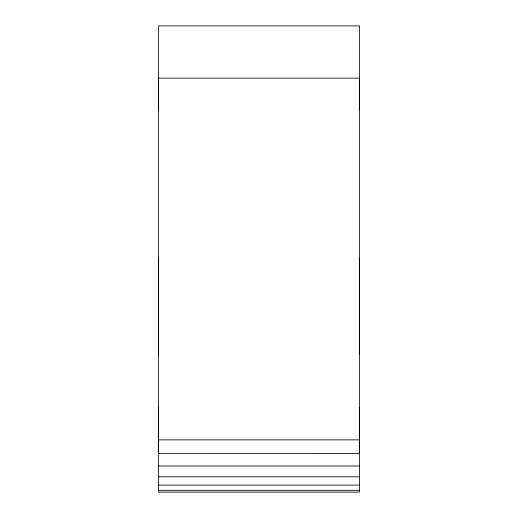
<?xml version="1.0" encoding="UTF-8"?>
<svg xmlns="http://www.w3.org/2000/svg" width="518" height="518" viewBox="0 0 518 518"><rect width="100%" height="100%" fill="white"/><g stroke="black" fill="none" stroke-linecap="round" stroke-linejoin="round"><path stroke-width="0.78" d="M158.527 440.035L158.527 453.373L359.453 453.386L359.473 78.147L158.527 78.147L158.527 439.866L359.453 439.866M158.527 465.986L359.453 465.986M158.527 476.806L359.453 476.806M158.527 485.107L359.453 485.107M158.527 490.319L359.453 490.319M359.473 110.302L359.473 25.9L158.527 25.9L158.527 110.302M359.46 257.996L359.46 354.454M359.46 407.731L359.453 492.1L158.527 492.1L158.527 407.731M158.527 257.996L158.527 354.454"/></g></svg>
